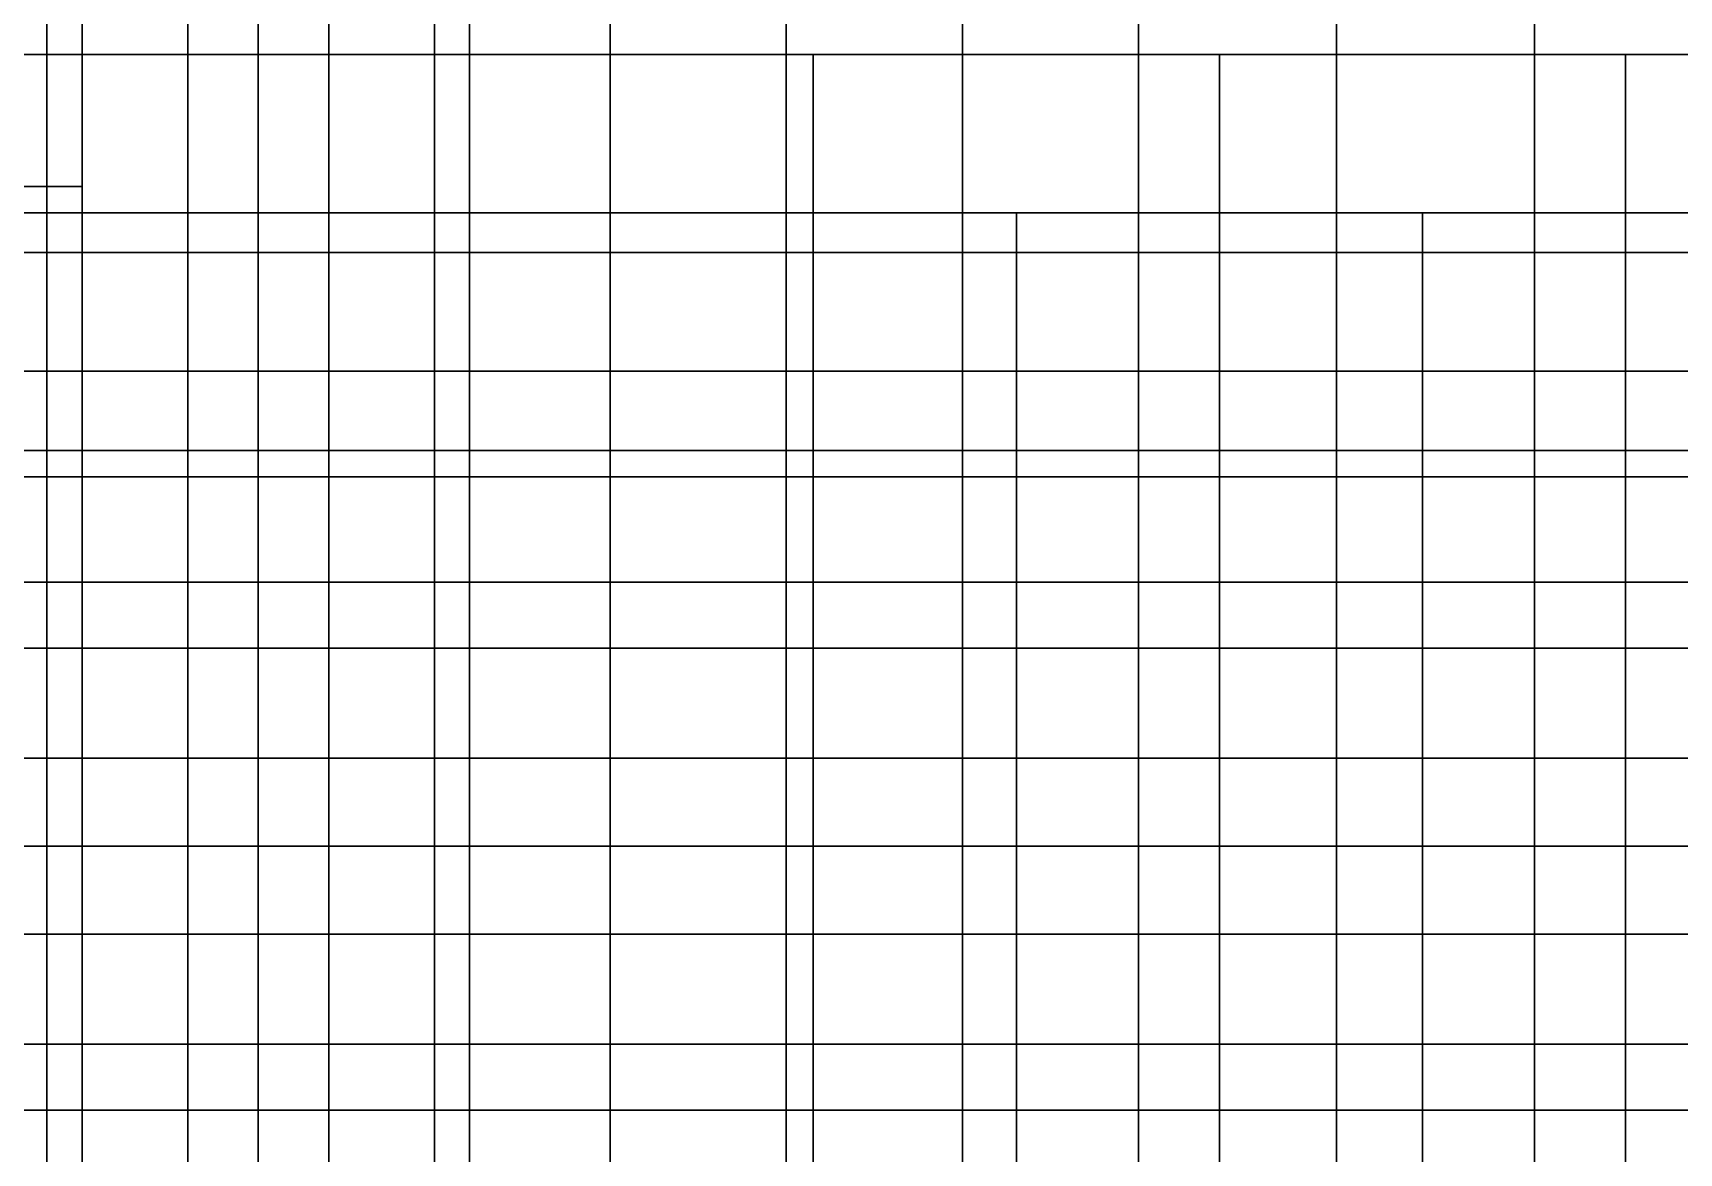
# Model space of a CAD drawing. Extents: x -2.5 to 67.5, y -27.5 to 12.5.
# Drawn here: x 37.27 to 45.06, y 2.3 to 7.6 of the extents above; entities that cross this region are included whole.
import ezdxf

# ---------------------------------------------------------------- set-up
doc = ezdxf.new("R2010")
doc.units = 0
for name, color, linetype in [('M0', 13, 'CONTINUOUS'), ('M1', 11, 'CONTINUOUS'), ('M2', 15, 'CONTINUOUS')]:
    doc.layers.add(name, color=color, linetype=linetype)

msp = doc.modelspace()

# ---------------------------------------------------------------- linework, layer by layer
at = {"layer": 'M0', "color": 135}
for points in [[(36.875, 7.5), (36.875, 8.75), (38.333, 8.75), (38.333, 7.5)], [(36.875, 8.75, 1), (36.875, 7.5, 1), (38.333, 7.5, 1), (38.333, 8.75, 1)], [(38.333, 7.5), (38.333, 8.75), (38.333, 8.75, 1), (38.333, 7.5, 1)], [(38.333, 8.75), (38.333, 7.5), (38.333, 7.5, 1), (38.333, 8.75, 1)], [(38.333, 7.5), (38.333, 8.75), (40, 8.75), (40, 7.5)], [(38.333, 8.75, 1), (38.333, 7.5, 1), (40, 7.5, 1), (40, 8.75, 1)], [(40, 7.5), (40, 8.75), (40, 8.75, 1), (40, 7.5, 1)], [(40, 8.75), (40, 7.5), (40, 7.5, 1), (40, 8.75, 1)], [(40, 7.5), (40, 8.75), (41.667, 8.75), (41.667, 7.5)], [(40, 8.75, 1), (40, 7.5, 1), (41.667, 7.5, 1), (41.667, 8.75, 1)], [(41.667, 7.5), (41.667, 8.75), (41.667, 8.75, 1), (41.667, 7.5, 1)], [(41.667, 8.75), (41.667, 7.5), (41.667, 7.5, 1), (41.667, 8.75, 1)], [(41.667, 7.5), (41.667, 8.75), (43.438, 8.75), (43.438, 7.5)], [(41.667, 8.75, 1), (41.667, 7.5, 1), (43.438, 7.5, 1), (43.438, 8.75, 1)], [(43.438, 7.5), (43.438, 8.75), (43.438, 8.75, 1), (43.438, 7.5, 1)], [(43.438, 8.75), (43.438, 7.5), (43.438, 7.5, 1), (43.438, 8.75, 1)], [(43.438, 7.5), (43.438, 8.75), (45.313, 8.75), (45.313, 7.5)], [(43.438, 8.75, 1), (43.438, 7.5, 1), (45.313, 7.5, 1), (45.313, 8.75, 1)], [(37.5, 6.5625), (36.25, 6.5625), (36.25, 8.125), (37.5, 8.125)], [(36.25, 6.5625, 1), (37.5, 6.5625, 1), (37.5, 8.125, 1), (36.25, 8.125, 1)], [(37.5, 6.5625, 1), (37.5, 6.5625), (37.5, 8.125), (37.5, 8.125, 1)], [(37.5, 6.5625), (37.5, 6.5625, 1), (37.5, 8.125, 1), (37.5, 8.125)], [(39.167, 6.5625), (37.5, 6.5625), (37.5, 8.125), (39.167, 8.125)], [(37.5, 6.5625, 1), (39.167, 6.5625, 1), (39.167, 8.125, 1), (37.5, 8.125, 1)], [(39.167, 6.5625, 1), (39.167, 6.5625), (39.167, 8.125), (39.167, 8.125, 1)], [(39.167, 6.5625), (39.167, 6.5625, 1), (39.167, 8.125, 1), (39.167, 8.125)], [(40.833, 6.5625), (39.167, 6.5625), (39.167, 8.125), (40.833, 8.125)], [(39.167, 6.5625, 1), (40.833, 6.5625, 1), (40.833, 8.125, 1), (39.167, 8.125, 1)], [(40.833, 6.5625, 1), (40.833, 6.5625), (40.833, 8.125), (40.833, 8.125, 1)], [(40.833, 6.5625), (40.833, 6.5625, 1), (40.833, 8.125, 1), (40.833, 8.125)], [(42.5, 6.5625), (40.833, 6.5625), (40.833, 8.125), (42.5, 8.125)], [(40.833, 6.5625, 1), (42.5, 6.5625, 1), (42.5, 8.125, 1), (40.833, 8.125, 1)], [(42.5, 6.5625, 1), (42.5, 6.5625), (42.5, 8.125), (42.5, 8.125, 1)], [(42.5, 6.5625), (42.5, 6.5625, 1), (42.5, 8.125, 1), (42.5, 8.125)], [(44.375, 6.5625), (42.5, 6.5625), (42.5, 8.125), (44.375, 8.125)], [(42.5, 6.5625, 1), (44.375, 6.5625, 1), (44.375, 8.125, 1), (42.5, 8.125, 1)], [(44.375, 6.5625, 1), (44.375, 6.5625), (44.375, 8.125), (44.375, 8.125, 1)], [(44.375, 6.5625), (44.375, 6.5625, 1), (44.375, 8.125, 1), (44.375, 8.125)], [(46.25, 6.5625), (44.375, 6.5625), (44.375, 8.125), (46.25, 8.125)], [(44.375, 6.5625, 1), (46.25, 6.5625, 1), (46.25, 8.125, 1), (44.375, 8.125, 1)], [(36.875, 7.5), (36.875, 7.5, 1), (38.333, 7.5, 1), (38.333, 7.5)], [(36.875, 5.625), (36.875, 7.5), (38.333, 7.5), (38.333, 5.625)], [(36.875, 7.5, 1), (36.875, 5.625, 1), (38.333, 5.625, 1), (38.333, 7.5, 1)], [(36.875, 7.5, 1), (36.875, 7.5), (38.333, 7.5), (38.333, 7.5, 1)], [(38.333, 5.625), (38.333, 7.5), (38.333, 7.5, 1), (38.333, 5.625, 1)], [(38.333, 7.5), (38.333, 5.625), (38.333, 5.625, 1), (38.333, 7.5, 1)], [(38.333, 7.5), (38.333, 7.5, 1), (40, 7.5, 1), (40, 7.5)], [(38.333, 5.625), (38.333, 7.5), (40, 7.5), (40, 5.625)], [(38.333, 7.5, 1), (38.333, 5.625, 1), (40, 5.625, 1), (40, 7.5, 1)], [(38.333, 7.5, 1), (38.333, 7.5), (40, 7.5), (40, 7.5, 1)], [(40, 5.625), (40, 7.5), (40, 7.5, 1), (40, 5.625, 1)], [(40, 7.5), (40, 5.625), (40, 5.625, 1), (40, 7.5, 1)], [(40, 7.5), (40, 7.5, 1), (41.667, 7.5, 1), (41.667, 7.5)], [(40, 5.625), (40, 7.5), (41.667, 7.5), (41.667, 5.625)], [(40, 7.5, 1), (40, 5.625, 1), (41.667, 5.625, 1), (41.667, 7.5, 1)], [(40, 7.5, 1), (40, 7.5), (41.667, 7.5), (41.667, 7.5, 1)], [(41.667, 5.625), (41.667, 7.5), (41.667, 7.5, 1), (41.667, 5.625, 1)], [(41.667, 7.5), (41.667, 5.625), (41.667, 5.625, 1), (41.667, 7.5, 1)], [(41.667, 7.5), (41.667, 7.5, 1), (43.438, 7.5, 1), (43.438, 7.5)], [(41.667, 5.625), (41.667, 7.5), (43.438, 7.5), (43.438, 5.625)], [(41.667, 7.5, 1), (41.667, 5.625, 1), (43.438, 5.625, 1), (43.438, 7.5, 1)], [(41.667, 7.5, 1), (41.667, 7.5), (43.438, 7.5), (43.438, 7.5, 1)], [(43.438, 5.625), (43.438, 7.5), (43.438, 7.5, 1), (43.438, 5.625, 1)], [(43.438, 7.5), (43.438, 5.625), (43.438, 5.625, 1), (43.438, 7.5, 1)], [(43.438, 7.5), (43.438, 7.5, 1), (45.313, 7.5, 1), (45.313, 7.5)], [(43.438, 5.625), (43.438, 7.5), (45.313, 7.5), (45.313, 5.625)], [(43.438, 7.5, 1), (43.438, 5.625, 1), (45.313, 5.625, 1), (45.313, 7.5, 1)], [(43.438, 7.5, 1), (43.438, 7.5), (45.313, 7.5), (45.313, 7.5, 1)], [(37.5, 6.5625), (36.25, 6.5625), (36.25, 6.5625, 1), (37.5, 6.5625, 1)], [(37.5, 4.6875), (36.25, 4.6875), (36.25, 6.5625), (37.5, 6.5625)], [(36.25, 4.6875, 1), (37.5, 4.6875, 1), (37.5, 6.5625, 1), (36.25, 6.5625, 1)], [(36.25, 6.5625), (37.5, 6.5625), (37.5, 6.5625, 1), (36.25, 6.5625, 1)], [(37.5, 4.6875, 1), (37.5, 4.6875), (37.5, 6.5625), (37.5, 6.5625, 1)], [(39.167, 6.5625), (37.5, 6.5625), (37.5, 6.5625, 1), (39.167, 6.5625, 1)], [(37.5, 4.6875), (37.5, 4.6875, 1), (37.5, 6.5625, 1), (37.5, 6.5625)], [(39.167, 4.6875), (37.5, 4.6875), (37.5, 6.5625), (39.167, 6.5625)], [(37.5, 4.6875, 1), (39.167, 4.6875, 1), (39.167, 6.5625, 1), (37.5, 6.5625, 1)], [(37.5, 6.5625), (39.167, 6.5625), (39.167, 6.5625, 1), (37.5, 6.5625, 1)], [(39.167, 4.6875, 1), (39.167, 4.6875), (39.167, 6.5625), (39.167, 6.5625, 1)], [(40.833, 6.5625), (39.167, 6.5625), (39.167, 6.5625, 1), (40.833, 6.5625, 1)], [(39.167, 4.6875), (39.167, 4.6875, 1), (39.167, 6.5625, 1), (39.167, 6.5625)], [(40.833, 4.6875), (39.167, 4.6875), (39.167, 6.5625), (40.833, 6.5625)], [(39.167, 4.6875, 1), (40.833, 4.6875, 1), (40.833, 6.5625, 1), (39.167, 6.5625, 1)], [(39.167, 6.5625), (40.833, 6.5625), (40.833, 6.5625, 1), (39.167, 6.5625, 1)], [(40.833, 4.6875, 1), (40.833, 4.6875), (40.833, 6.5625), (40.833, 6.5625, 1)], [(42.5, 6.5625), (40.833, 6.5625), (40.833, 6.5625, 1), (42.5, 6.5625, 1)], [(40.833, 4.6875), (40.833, 4.6875, 1), (40.833, 6.5625, 1), (40.833, 6.5625)], [(42.5, 4.6875), (40.833, 4.6875), (40.833, 6.5625), (42.5, 6.5625)], [(40.833, 4.6875, 1), (42.5, 4.6875, 1), (42.5, 6.5625, 1), (40.833, 6.5625, 1)], [(40.833, 6.5625), (42.5, 6.5625), (42.5, 6.5625, 1), (40.833, 6.5625, 1)], [(42.5, 4.6875, 1), (42.5, 4.6875), (42.5, 6.5625), (42.5, 6.5625, 1)], [(44.375, 6.5625), (42.5, 6.5625), (42.5, 6.5625, 1), (44.375, 6.5625, 1)], [(42.5, 4.6875), (42.5, 4.6875, 1), (42.5, 6.5625, 1), (42.5, 6.5625)], [(44.375, 4.6875), (42.5, 4.6875), (42.5, 6.5625), (44.375, 6.5625)], [(42.5, 4.6875, 1), (44.375, 4.6875, 1), (44.375, 6.5625, 1), (42.5, 6.5625, 1)], [(42.5, 6.5625), (44.375, 6.5625), (44.375, 6.5625, 1), (42.5, 6.5625, 1)], [(44.375, 4.6875, 1), (44.375, 4.6875), (44.375, 6.5625), (44.375, 6.5625, 1)], [(46.25, 6.5625), (44.375, 6.5625), (44.375, 6.5625, 1), (46.25, 6.5625, 1)], [(44.375, 4.6875), (44.375, 4.6875, 1), (44.375, 6.5625, 1), (44.375, 6.5625)], [(46.25, 4.6875), (44.375, 4.6875), (44.375, 6.5625), (46.25, 6.5625)], [(44.375, 4.6875, 1), (46.25, 4.6875, 1), (46.25, 6.5625, 1), (44.375, 6.5625, 1)], [(44.375, 6.5625), (46.25, 6.5625), (46.25, 6.5625, 1), (44.375, 6.5625, 1)], [(36.875, 5.625), (36.875, 5.625, 1), (38.333, 5.625, 1), (38.333, 5.625)], [(36.875, 3.75), (36.875, 5.625), (38.333, 5.625), (38.333, 3.75)], [(36.875, 5.625, 1), (36.875, 3.75, 1), (38.333, 3.75, 1), (38.333, 5.625, 1)], [(36.875, 5.625, 1), (36.875, 5.625), (38.333, 5.625), (38.333, 5.625, 1)], [(38.333, 3.75), (38.333, 5.625), (38.333, 5.625, 1), (38.333, 3.75, 1)], [(38.333, 5.625), (38.333, 3.75), (38.333, 3.75, 1), (38.333, 5.625, 1)], [(38.333, 5.625), (38.333, 5.625, 1), (40, 5.625, 1), (40, 5.625)], [(38.333, 3.75), (38.333, 5.625), (40, 5.625), (40, 3.75)], [(38.333, 5.625, 1), (38.333, 3.75, 1), (40, 3.75, 1), (40, 5.625, 1)], [(38.333, 5.625, 1), (38.333, 5.625), (40, 5.625), (40, 5.625, 1)], [(40, 3.75), (40, 5.625), (40, 5.625, 1), (40, 3.75, 1)], [(40, 5.625), (40, 3.75), (40, 3.75, 1), (40, 5.625, 1)], [(40, 5.625), (40, 5.625, 1), (41.667, 5.625, 1), (41.667, 5.625)], [(40, 3.75), (40, 5.625), (41.667, 5.625), (41.667, 3.75)], [(40, 5.625, 1), (40, 3.75, 1), (41.667, 3.75, 1), (41.667, 5.625, 1)], [(40, 5.625, 1), (40, 5.625), (41.667, 5.625), (41.667, 5.625, 1)], [(41.667, 3.75), (41.667, 5.625), (41.667, 5.625, 1), (41.667, 3.75, 1)], [(41.667, 5.625), (41.667, 3.75), (41.667, 3.75, 1), (41.667, 5.625, 1)], [(41.667, 5.625), (41.667, 5.625, 1), (43.438, 5.625, 1), (43.438, 5.625)], [(41.667, 3.75), (41.667, 5.625), (43.438, 5.625), (43.438, 3.75)], [(41.667, 5.625, 1), (41.667, 3.75, 1), (43.438, 3.75, 1), (43.438, 5.625, 1)], [(41.667, 5.625, 1), (41.667, 5.625), (43.438, 5.625), (43.438, 5.625, 1)], [(43.438, 3.75), (43.438, 5.625), (43.438, 5.625, 1), (43.438, 3.75, 1)], [(43.438, 5.625), (43.438, 3.75), (43.438, 3.75, 1), (43.438, 5.625, 1)], [(43.438, 5.625), (43.438, 5.625, 1), (45.313, 5.625, 1), (45.313, 5.625)], [(43.438, 3.75), (43.438, 5.625), (45.313, 5.625), (45.313, 3.75)], [(43.438, 5.625, 1), (43.438, 3.75, 1), (45.313, 3.75, 1), (45.313, 5.625, 1)], [(43.438, 5.625, 1), (43.438, 5.625), (45.313, 5.625), (45.313, 5.625, 1)], [(37.5, 4.6875), (36.25, 4.6875), (36.25, 4.6875, 1), (37.5, 4.6875, 1)], [(37.5, 2.8125), (36.25, 2.8125), (36.25, 4.6875), (37.5, 4.6875)], [(36.25, 2.8125, 1), (37.5, 2.8125, 1), (37.5, 4.6875, 1), (36.25, 4.6875, 1)], [(36.25, 4.6875), (37.5, 4.6875), (37.5, 4.6875, 1), (36.25, 4.6875, 1)], [(37.5, 2.8125, 1), (37.5, 2.8125), (37.5, 4.6875), (37.5, 4.6875, 1)], [(39.167, 4.6875), (37.5, 4.6875), (37.5, 4.6875, 1), (39.167, 4.6875, 1)], [(37.5, 2.8125), (37.5, 2.8125, 1), (37.5, 4.6875, 1), (37.5, 4.6875)], [(39.167, 2.8125), (37.5, 2.8125), (37.5, 4.6875), (39.167, 4.6875)], [(37.5, 2.8125, 1), (39.167, 2.8125, 1), (39.167, 4.6875, 1), (37.5, 4.6875, 1)], [(37.5, 4.6875), (39.167, 4.6875), (39.167, 4.6875, 1), (37.5, 4.6875, 1)], [(39.167, 2.8125, 1), (39.167, 2.8125), (39.167, 4.6875), (39.167, 4.6875, 1)], [(40.833, 4.6875), (39.167, 4.6875), (39.167, 4.6875, 1), (40.833, 4.6875, 1)], [(39.167, 2.8125), (39.167, 2.8125, 1), (39.167, 4.6875, 1), (39.167, 4.6875)], [(40.833, 2.8125), (39.167, 2.8125), (39.167, 4.6875), (40.833, 4.6875)], [(39.167, 2.8125, 1), (40.833, 2.8125, 1), (40.833, 4.6875, 1), (39.167, 4.6875, 1)], [(39.167, 4.6875), (40.833, 4.6875), (40.833, 4.6875, 1), (39.167, 4.6875, 1)], [(40.833, 2.8125, 1), (40.833, 2.8125), (40.833, 4.6875), (40.833, 4.6875, 1)], [(42.5, 4.6875), (40.833, 4.6875), (40.833, 4.6875, 1), (42.5, 4.6875, 1)], [(40.833, 2.8125), (40.833, 2.8125, 1), (40.833, 4.6875, 1), (40.833, 4.6875)], [(42.5, 2.8125), (40.833, 2.8125), (40.833, 4.6875), (42.5, 4.6875)], [(40.833, 2.8125, 1), (42.5, 2.8125, 1), (42.5, 4.6875, 1), (40.833, 4.6875, 1)], [(40.833, 4.6875), (42.5, 4.6875), (42.5, 4.6875, 1), (40.833, 4.6875, 1)], [(42.5, 2.8125, 1), (42.5, 2.8125), (42.5, 4.6875), (42.5, 4.6875, 1)], [(44.375, 4.6875), (42.5, 4.6875), (42.5, 4.6875, 1), (44.375, 4.6875, 1)], [(42.5, 2.8125), (42.5, 2.8125, 1), (42.5, 4.6875, 1), (42.5, 4.6875)], [(44.375, 2.8125), (42.5, 2.8125), (42.5, 4.6875), (44.375, 4.6875)], [(42.5, 2.8125, 1), (44.375, 2.8125, 1), (44.375, 4.6875, 1), (42.5, 4.6875, 1)], [(42.5, 4.6875), (44.375, 4.6875), (44.375, 4.6875, 1), (42.5, 4.6875, 1)], [(44.375, 2.8125, 1), (44.375, 2.8125), (44.375, 4.6875), (44.375, 4.6875, 1)], [(46.25, 4.6875), (44.375, 4.6875), (44.375, 4.6875, 1), (46.25, 4.6875, 1)], [(44.375, 2.8125), (44.375, 2.8125, 1), (44.375, 4.6875, 1), (44.375, 4.6875)], [(46.25, 2.8125), (44.375, 2.8125), (44.375, 4.6875), (46.25, 4.6875)], [(44.375, 2.8125, 1), (46.25, 2.8125, 1), (46.25, 4.6875, 1), (44.375, 4.6875, 1)], [(44.375, 4.6875), (46.25, 4.6875), (46.25, 4.6875, 1), (44.375, 4.6875, 1)], [(36.875, 3.75), (36.875, 3.75, 1), (38.333, 3.75, 1), (38.333, 3.75)], [(36.875, 1.875), (36.875, 3.75), (38.333, 3.75), (38.333, 1.875)], [(36.875, 3.75, 1), (36.875, 1.875, 1), (38.333, 1.875, 1), (38.333, 3.75, 1)], [(36.875, 3.75, 1), (36.875, 3.75), (38.333, 3.75), (38.333, 3.75, 1)], [(38.333, 1.875), (38.333, 3.75), (38.333, 3.75, 1), (38.333, 1.875, 1)], [(38.333, 3.75), (38.333, 1.875), (38.333, 1.875, 1), (38.333, 3.75, 1)], [(38.333, 3.75), (38.333, 3.75, 1), (40, 3.75, 1), (40, 3.75)], [(38.333, 1.875), (38.333, 3.75), (40, 3.75), (40, 1.875)], [(38.333, 3.75, 1), (38.333, 1.875, 1), (40, 1.875, 1), (40, 3.75, 1)], [(38.333, 3.75, 1), (38.333, 3.75), (40, 3.75), (40, 3.75, 1)], [(40, 1.875), (40, 3.75), (40, 3.75, 1), (40, 1.875, 1)], [(40, 3.75), (40, 1.875), (40, 1.875, 1), (40, 3.75, 1)], [(40, 3.75), (40, 3.75, 1), (41.667, 3.75, 1), (41.667, 3.75)], [(40, 1.875), (40, 3.75), (41.667, 3.75), (41.667, 1.875)], [(40, 3.75, 1), (40, 1.875, 1), (41.667, 1.875, 1), (41.667, 3.75, 1)], [(40, 3.75, 1), (40, 3.75), (41.667, 3.75), (41.667, 3.75, 1)], [(41.667, 1.875), (41.667, 3.75), (41.667, 3.75, 1), (41.667, 1.875, 1)], [(41.667, 3.75), (41.667, 1.875), (41.667, 1.875, 1), (41.667, 3.75, 1)], [(41.667, 3.75), (41.667, 3.75, 1), (43.438, 3.75, 1), (43.438, 3.75)], [(41.667, 1.875), (41.667, 3.75), (43.438, 3.75), (43.438, 1.875)], [(41.667, 3.75, 1), (41.667, 1.875, 1), (43.438, 1.875, 1), (43.438, 3.75, 1)], [(41.667, 3.75, 1), (41.667, 3.75), (43.438, 3.75), (43.438, 3.75, 1)], [(43.438, 1.875), (43.438, 3.75), (43.438, 3.75, 1), (43.438, 1.875, 1)], [(43.438, 3.75), (43.438, 1.875), (43.438, 1.875, 1), (43.438, 3.75, 1)], [(43.438, 3.75), (43.438, 3.75, 1), (45.313, 3.75, 1), (45.313, 3.75)], [(43.438, 1.875), (43.438, 3.75), (45.313, 3.75), (45.313, 1.875)], [(43.438, 3.75, 1), (43.438, 1.875, 1), (45.313, 1.875, 1), (45.313, 3.75, 1)], [(43.438, 3.75, 1), (43.438, 3.75), (45.313, 3.75), (45.313, 3.75, 1)], [(37.5, 2.8125), (36.25, 2.8125), (36.25, 2.8125, 1), (37.5, 2.8125, 1)], [(37.5, 0.9375), (36.25, 0.9375), (36.25, 2.8125), (37.5, 2.8125)], [(36.25, 0.9375, 1), (37.5, 0.9375, 1), (37.5, 2.8125, 1), (36.25, 2.8125, 1)], [(36.25, 2.8125), (37.5, 2.8125), (37.5, 2.8125, 1), (36.25, 2.8125, 1)], [(37.5, 0.9375, 1), (37.5, 0.9375), (37.5, 2.8125), (37.5, 2.8125, 1)], [(39.167, 2.8125), (37.5, 2.8125), (37.5, 2.8125, 1), (39.167, 2.8125, 1)], [(37.5, 0.9375), (37.5, 0.9375, 1), (37.5, 2.8125, 1), (37.5, 2.8125)], [(39.167, 0.9375), (37.5, 0.9375), (37.5, 2.8125), (39.167, 2.8125)], [(37.5, 0.9375, 1), (39.167, 0.9375, 1), (39.167, 2.8125, 1), (37.5, 2.8125, 1)], [(37.5, 2.8125), (39.167, 2.8125), (39.167, 2.8125, 1), (37.5, 2.8125, 1)], [(39.167, 0.9375, 1), (39.167, 0.9375), (39.167, 2.8125), (39.167, 2.8125, 1)], [(40.833, 2.8125), (39.167, 2.8125), (39.167, 2.8125, 1), (40.833, 2.8125, 1)], [(39.167, 0.9375), (39.167, 0.9375, 1), (39.167, 2.8125, 1), (39.167, 2.8125)], [(40.833, 0.9375), (39.167, 0.9375), (39.167, 2.8125), (40.833, 2.8125)], [(39.167, 0.9375, 1), (40.833, 0.9375, 1), (40.833, 2.8125, 1), (39.167, 2.8125, 1)], [(39.167, 2.8125), (40.833, 2.8125), (40.833, 2.8125, 1), (39.167, 2.8125, 1)], [(40.833, 0.9375, 1), (40.833, 0.9375), (40.833, 2.8125), (40.833, 2.8125, 1)], [(42.5, 2.8125), (40.833, 2.8125), (40.833, 2.8125, 1), (42.5, 2.8125, 1)], [(40.833, 0.9375), (40.833, 0.9375, 1), (40.833, 2.8125, 1), (40.833, 2.8125)], [(42.5, 0.9375), (40.833, 0.9375), (40.833, 2.8125), (42.5, 2.8125)], [(40.833, 0.9375, 1), (42.5, 0.9375, 1), (42.5, 2.8125, 1), (40.833, 2.8125, 1)], [(40.833, 2.8125), (42.5, 2.8125), (42.5, 2.8125, 1), (40.833, 2.8125, 1)], [(42.5, 0.9375, 1), (42.5, 0.9375), (42.5, 2.8125), (42.5, 2.8125, 1)], [(44.375, 2.8125), (42.5, 2.8125), (42.5, 2.8125, 1), (44.375, 2.8125, 1)], [(42.5, 0.9375), (42.5, 0.9375, 1), (42.5, 2.8125, 1), (42.5, 2.8125)], [(44.375, 0.9375), (42.5, 0.9375), (42.5, 2.8125), (44.375, 2.8125)], [(42.5, 0.9375, 1), (44.375, 0.9375, 1), (44.375, 2.8125, 1), (42.5, 2.8125, 1)], [(42.5, 2.8125), (44.375, 2.8125), (44.375, 2.8125, 1), (42.5, 2.8125, 1)], [(44.375, 0.9375, 1), (44.375, 0.9375), (44.375, 2.8125), (44.375, 2.8125, 1)], [(46.25, 2.8125), (44.375, 2.8125), (44.375, 2.8125, 1), (46.25, 2.8125, 1)], [(44.375, 0.9375), (44.375, 0.9375, 1), (44.375, 2.8125, 1), (44.375, 2.8125)], [(46.25, 0.9375), (44.375, 0.9375), (44.375, 2.8125), (46.25, 2.8125)], [(44.375, 0.9375, 1), (46.25, 0.9375, 1), (46.25, 2.8125, 1), (44.375, 2.8125, 1)], [(44.375, 2.8125), (46.25, 2.8125), (46.25, 2.8125, 1), (44.375, 2.8125, 1)]]:
    msp.add_3dface(points, dxfattribs=at)
at = {"layer": 'M1', "color": 10}
for points in [[(36.667, 7.5, 1.75), (36.667, 8.75, 1.75), (38, 8.75, 1.75), (38, 7.5, 1.75)], [(36.667, 8.75, 3), (36.667, 7.5, 3), (38, 7.5, 3), (38, 8.75, 3)], [(38, 7.5, 1.75), (38, 8.75, 1.75), (38, 8.75, 3), (38, 7.5, 3)], [(38, 8.75, 1.75), (38, 7.5, 1.75), (38, 7.5, 3), (38, 8.75, 3)], [(38, 7.5, 1.75), (38, 8.75, 1.75), (39.333, 8.75, 1.75), (39.333, 7.5, 1.75)], [(38, 8.75, 3), (38, 7.5, 3), (39.333, 7.5, 3), (39.333, 8.75, 3)], [(39.333, 7.5, 1.75), (39.333, 8.75, 1.75), (39.333, 8.75, 3), (39.333, 7.5, 3)], [(37.333, 6.75, 1.75), (36, 6.75, 1.75), (36, 8.125, 1.75), (37.333, 8.125, 1.75)], [(36, 6.75, 3), (37.333, 6.75, 3), (37.333, 8.125, 3), (36, 8.125, 3)], [(37.333, 6.75, 3), (37.333, 6.75, 1.75), (37.333, 8.125, 1.75), (37.333, 8.125, 3)], [(37.333, 6.75, 1.75), (37.333, 6.75, 3), (37.333, 8.125, 3), (37.333, 8.125, 1.75)], [(38.667, 6.75, 1.75), (37.333, 6.75, 1.75), (37.333, 8.125, 1.75), (38.667, 8.125, 1.75)], [(37.333, 6.75, 3), (38.667, 6.75, 3), (38.667, 8.125, 3), (37.333, 8.125, 3)], [(38.667, 6.75, 3), (38.667, 6.75, 1.75), (38.667, 8.125, 1.75), (38.667, 8.125, 3)], [(38.667, 6.75, 1.75), (38.667, 6.75, 3), (38.667, 8.125, 3), (38.667, 8.125, 1.75)], [(40, 6.75, 1.75), (38.667, 6.75, 1.75), (38.667, 8.125, 1.75), (40, 8.125, 1.75)], [(38.667, 6.75, 3), (40, 6.75, 3), (40, 8.125, 3), (38.667, 8.125, 3)], [(40, 6.75, 3), (40, 6.75, 1.75), (40, 8.125, 1.75), (40, 8.125, 3)], [(36.667, 7.5, 1.75), (36.667, 7.5, 3), (38, 7.5, 3), (38, 7.5, 1.75)], [(36.667, 6, 1.75), (36.667, 7.5, 1.75), (38, 7.5, 1.75), (38, 6, 1.75)], [(36.667, 7.5, 3), (36.667, 6, 3), (38, 6, 3), (38, 7.5, 3)], [(36.667, 7.5, 3), (36.667, 7.5, 1.75), (38, 7.5, 1.75), (38, 7.5, 3)], [(38, 6, 1.75), (38, 7.5, 1.75), (38, 7.5, 3), (38, 6, 3)], [(38, 7.5, 1.75), (38, 6, 1.75), (38, 6, 3), (38, 7.5, 3)], [(38, 7.5, 1.75), (38, 7.5, 3), (39.333, 7.5, 3), (39.333, 7.5, 1.75)], [(38, 6, 1.75), (38, 7.5, 1.75), (39.333, 7.5, 1.75), (39.333, 6, 1.75)], [(38, 7.5, 3), (38, 6, 3), (39.333, 6, 3), (39.333, 7.5, 3)], [(38, 7.5, 3), (38, 7.5, 1.75), (39.333, 7.5, 1.75), (39.333, 7.5, 3)], [(39.333, 6, 1.75), (39.333, 7.5, 1.75), (39.333, 7.5, 3), (39.333, 6, 3)], [(39.333, 7.5, 1.75), (39.333, 6, 1.75), (39.333, 6, 3), (39.333, 7.5, 3)], [(39.333, 7.5, 1.75), (39.333, 7.5, 3), (40.961, 7.5, 3), (40.961, 7.5, 1.75)], [(39.333, 6, 1.75), (39.333, 7.5, 1.75), (40.961, 7.5, 1.75), (40.961, 6, 1.75)], [(39.333, 7.5, 3), (39.333, 6, 3), (40.961, 6, 3), (40.961, 7.5, 3)], [(40.961, 6, 1.75), (40.961, 7.5, 1.75), (40.961, 7.5, 3), (40.961, 6, 3)], [(40.961, 7.5, 1.75), (40.961, 6, 1.75), (40.961, 6, 3), (40.961, 7.5, 3)], [(40.961, 7.5, 1.75), (40.961, 7.5, 3), (42.884, 7.5, 3), (42.884, 7.5, 1.75)], [(40.961, 6, 1.75), (40.961, 7.5, 1.75), (42.884, 7.5, 1.75), (42.884, 6, 1.75)], [(40.961, 7.5, 3), (40.961, 6, 3), (42.884, 6, 3), (42.884, 7.5, 3)], [(42.884, 6, 1.75), (42.884, 7.5, 1.75), (42.884, 7.5, 3), (42.884, 6, 3)], [(42.884, 7.5, 1.75), (42.884, 6, 1.75), (42.884, 6, 3), (42.884, 7.5, 3)], [(42.884, 7.5, 1.75), (42.884, 7.5, 3), (44.807, 7.5, 3), (44.807, 7.5, 1.75)], [(42.884, 6, 1.75), (42.884, 7.5, 1.75), (44.807, 7.5, 1.75), (44.807, 6, 1.75)], [(42.884, 7.5, 3), (42.884, 6, 3), (44.807, 6, 3), (44.807, 7.5, 3)], [(44.807, 6, 1.75), (44.807, 7.5, 1.75), (44.807, 7.5, 3), (44.807, 6, 3)], [(44.807, 7.5, 1.75), (44.807, 6, 1.75), (44.807, 6, 3), (44.807, 7.5, 3)], [(44.807, 7.5, 1.75), (44.807, 7.5, 3), (46.73, 7.5, 3), (46.73, 7.5, 1.75)], [(44.807, 6, 1.75), (44.807, 7.5, 1.75), (46.73, 7.5, 1.75), (46.73, 6, 1.75)], [(44.807, 7.5, 3), (44.807, 6, 3), (46.73, 6, 3), (46.73, 7.5, 3)], [(37.333, 6.75, 1.75), (36, 6.75, 1.75), (36, 6.75, 3), (37.333, 6.75, 3)], [(37.333, 5.5, 1.75), (36, 5.5, 1.75), (36, 6.75, 1.75), (37.333, 6.75, 1.75)], [(36, 5.5, 3), (37.333, 5.5, 3), (37.333, 6.75, 3), (36, 6.75, 3)], [(36, 6.75, 1.75), (37.333, 6.75, 1.75), (37.333, 6.75, 3), (36, 6.75, 3)], [(37.333, 5.5, 3), (37.333, 5.5, 1.75), (37.333, 6.75, 1.75), (37.333, 6.75, 3)], [(38.667, 6.75, 1.75), (37.333, 6.75, 1.75), (37.333, 6.75, 3), (38.667, 6.75, 3)], [(37.333, 5.5, 1.75), (37.333, 5.5, 3), (37.333, 6.75, 3), (37.333, 6.75, 1.75)], [(38.667, 5.5, 1.75), (37.333, 5.5, 1.75), (37.333, 6.75, 1.75), (38.667, 6.75, 1.75)], [(37.333, 5.5, 3), (38.667, 5.5, 3), (38.667, 6.75, 3), (37.333, 6.75, 3)], [(37.333, 6.75, 1.75), (38.667, 6.75, 1.75), (38.667, 6.75, 3), (37.333, 6.75, 3)], [(38.667, 5.5, 3), (38.667, 5.5, 1.75), (38.667, 6.75, 1.75), (38.667, 6.75, 3)], [(40, 6.75, 1.75), (38.667, 6.75, 1.75), (38.667, 6.75, 3), (40, 6.75, 3)], [(38.667, 5.5, 1.75), (38.667, 5.5, 3), (38.667, 6.75, 3), (38.667, 6.75, 1.75)], [(40, 5.5, 1.75), (38.667, 5.5, 1.75), (38.667, 6.75, 1.75), (40, 6.75, 1.75)], [(38.667, 5.5, 3), (40, 5.5, 3), (40, 6.75, 3), (38.667, 6.75, 3)], [(38.667, 6.75, 1.75), (40, 6.75, 1.75), (40, 6.75, 3), (38.667, 6.75, 3)], [(40, 5.5, 3), (40, 5.5, 1.75), (40, 6.75, 1.75), (40, 6.75, 3)], [(41.923, 6.75, 1.75), (40, 6.75, 1.75), (40, 6.75, 3), (41.923, 6.75, 3)], [(40, 5.5, 1.75), (40, 5.5, 3), (40, 6.75, 3), (40, 6.75, 1.75)], [(41.923, 5.5, 1.75), (40, 5.5, 1.75), (40, 6.75, 1.75), (41.923, 6.75, 1.75)], [(40, 5.5, 3), (41.923, 5.5, 3), (41.923, 6.75, 3), (40, 6.75, 3)], [(41.923, 5.5, 3), (41.923, 5.5, 1.75), (41.923, 6.75, 1.75), (41.923, 6.75, 3)], [(43.846, 6.75, 1.75), (41.923, 6.75, 1.75), (41.923, 6.75, 3), (43.846, 6.75, 3)], [(41.923, 5.5, 1.75), (41.923, 5.5, 3), (41.923, 6.75, 3), (41.923, 6.75, 1.75)], [(43.846, 5.5, 1.75), (41.923, 5.5, 1.75), (41.923, 6.75, 1.75), (43.846, 6.75, 1.75)], [(41.923, 5.5, 3), (43.846, 5.5, 3), (43.846, 6.75, 3), (41.923, 6.75, 3)], [(43.846, 5.5, 3), (43.846, 5.5, 1.75), (43.846, 6.75, 1.75), (43.846, 6.75, 3)], [(45.769, 6.75, 1.75), (43.846, 6.75, 1.75), (43.846, 6.75, 3), (45.769, 6.75, 3)], [(43.846, 5.5, 1.75), (43.846, 5.5, 3), (43.846, 6.75, 3), (43.846, 6.75, 1.75)], [(45.769, 5.5, 1.75), (43.846, 5.5, 1.75), (43.846, 6.75, 1.75), (45.769, 6.75, 1.75)], [(43.846, 5.5, 3), (45.769, 5.5, 3), (45.769, 6.75, 3), (43.846, 6.75, 3)], [(36.667, 6, 1.75), (36.667, 6, 3), (38, 6, 3), (38, 6, 1.75)], [(36.667, 5, 1.75), (36.667, 6, 1.75), (38, 6, 1.75), (38, 5, 1.75)], [(36.667, 6, 3), (36.667, 5, 3), (38, 5, 3), (38, 6, 3)], [(36.667, 6, 3), (36.667, 6, 1.75), (38, 6, 1.75), (38, 6, 3)], [(38, 5, 1.75), (38, 6, 1.75), (38, 6, 3), (38, 5, 3)], [(38, 6, 1.75), (38, 5, 1.75), (38, 5, 3), (38, 6, 3)], [(38, 6, 1.75), (38, 6, 3), (39.333, 6, 3), (39.333, 6, 1.75)], [(38, 5, 1.75), (38, 6, 1.75), (39.333, 6, 1.75), (39.333, 5, 1.75)], [(38, 6, 3), (38, 5, 3), (39.333, 5, 3), (39.333, 6, 3)], [(38, 6, 3), (38, 6, 1.75), (39.333, 6, 1.75), (39.333, 6, 3)], [(39.333, 5, 1.75), (39.333, 6, 1.75), (39.333, 6, 3), (39.333, 5, 3)], [(39.333, 6, 1.75), (39.333, 5, 1.75), (39.333, 5, 3), (39.333, 6, 3)], [(39.333, 6, 1.75), (39.333, 6, 3), (40.961, 6, 3), (40.961, 6, 1.75)], [(39.333, 5, 1.75), (39.333, 6, 1.75), (40.961, 6, 1.75), (40.961, 5, 1.75)], [(39.333, 6, 3), (39.333, 5, 3), (40.961, 5, 3), (40.961, 6, 3)], [(39.333, 6, 3), (39.333, 6, 1.75), (40.961, 6, 1.75), (40.961, 6, 3)], [(40.961, 5, 1.75), (40.961, 6, 1.75), (40.961, 6, 3), (40.961, 5, 3)], [(40.961, 6, 1.75), (40.961, 5, 1.75), (40.961, 5, 3), (40.961, 6, 3)], [(40.961, 6, 1.75), (40.961, 6, 3), (42.884, 6, 3), (42.884, 6, 1.75)], [(40.961, 5, 1.75), (40.961, 6, 1.75), (42.884, 6, 1.75), (42.884, 5, 1.75)], [(40.961, 6, 3), (40.961, 5, 3), (42.884, 5, 3), (42.884, 6, 3)], [(40.961, 6, 3), (40.961, 6, 1.75), (42.884, 6, 1.75), (42.884, 6, 3)], [(42.884, 5, 1.75), (42.884, 6, 1.75), (42.884, 6, 3), (42.884, 5, 3)], [(42.884, 6, 1.75), (42.884, 5, 1.75), (42.884, 5, 3), (42.884, 6, 3)], [(42.884, 6, 1.75), (42.884, 6, 3), (44.807, 6, 3), (44.807, 6, 1.75)], [(42.884, 5, 1.75), (42.884, 6, 1.75), (44.807, 6, 1.75), (44.807, 5, 1.75)], [(42.884, 6, 3), (42.884, 5, 3), (44.807, 5, 3), (44.807, 6, 3)], [(42.884, 6, 3), (42.884, 6, 1.75), (44.807, 6, 1.75), (44.807, 6, 3)], [(44.807, 5, 1.75), (44.807, 6, 1.75), (44.807, 6, 3), (44.807, 5, 3)], [(44.807, 6, 1.75), (44.807, 5, 1.75), (44.807, 5, 3), (44.807, 6, 3)], [(44.807, 6, 1.75), (44.807, 6, 3), (46.73, 6, 3), (46.73, 6, 1.75)], [(44.807, 5, 1.75), (44.807, 6, 1.75), (46.73, 6, 1.75), (46.73, 5, 1.75)], [(44.807, 6, 3), (44.807, 5, 3), (46.73, 5, 3), (46.73, 6, 3)], [(44.807, 6, 3), (44.807, 6, 1.75), (46.73, 6, 1.75), (46.73, 6, 3)], [(37.333, 5.5, 1.75), (36, 5.5, 1.75), (36, 5.5, 3), (37.333, 5.5, 3)], [(37.333, 4.1665, 1.75), (36, 4.1665, 1.75), (36, 5.5, 1.75), (37.333, 5.5, 1.75)], [(36, 4.1665, 3), (37.333, 4.1665, 3), (37.333, 5.5, 3), (36, 5.5, 3)], [(36, 5.5, 1.75), (37.333, 5.5, 1.75), (37.333, 5.5, 3), (36, 5.5, 3)], [(37.333, 4.1665, 3), (37.333, 4.1665, 1.75), (37.333, 5.5, 1.75), (37.333, 5.5, 3)], [(38.667, 5.5, 1.75), (37.333, 5.5, 1.75), (37.333, 5.5, 3), (38.667, 5.5, 3)], [(37.333, 4.1665, 1.75), (37.333, 4.1665, 3), (37.333, 5.5, 3), (37.333, 5.5, 1.75)], [(38.667, 4.1665, 1.75), (37.333, 4.1665, 1.75), (37.333, 5.5, 1.75), (38.667, 5.5, 1.75)], [(37.333, 4.1665, 3), (38.667, 4.1665, 3), (38.667, 5.5, 3), (37.333, 5.5, 3)], [(37.333, 5.5, 1.75), (38.667, 5.5, 1.75), (38.667, 5.5, 3), (37.333, 5.5, 3)], [(38.667, 4.1665, 3), (38.667, 4.1665, 1.75), (38.667, 5.5, 1.75), (38.667, 5.5, 3)], [(40, 5.5, 1.75), (38.667, 5.5, 1.75), (38.667, 5.5, 3), (40, 5.5, 3)], [(38.667, 4.1665, 1.75), (38.667, 4.1665, 3), (38.667, 5.5, 3), (38.667, 5.5, 1.75)], [(40, 4.1665, 1.75), (38.667, 4.1665, 1.75), (38.667, 5.5, 1.75), (40, 5.5, 1.75)], [(38.667, 4.1665, 3), (40, 4.1665, 3), (40, 5.5, 3), (38.667, 5.5, 3)], [(38.667, 5.5, 1.75), (40, 5.5, 1.75), (40, 5.5, 3), (38.667, 5.5, 3)], [(40, 4.1665, 3), (40, 4.1665, 1.75), (40, 5.5, 1.75), (40, 5.5, 3)], [(41.923, 5.5, 1.75), (40, 5.5, 1.75), (40, 5.5, 3), (41.923, 5.5, 3)], [(40, 4.1665, 1.75), (40, 4.1665, 3), (40, 5.5, 3), (40, 5.5, 1.75)], [(41.923, 4.1665, 1.75), (40, 4.1665, 1.75), (40, 5.5, 1.75), (41.923, 5.5, 1.75)], [(40, 4.1665, 3), (41.923, 4.1665, 3), (41.923, 5.5, 3), (40, 5.5, 3)], [(40, 5.5, 1.75), (41.923, 5.5, 1.75), (41.923, 5.5, 3), (40, 5.5, 3)], [(41.923, 4.1665, 3), (41.923, 4.1665, 1.75), (41.923, 5.5, 1.75), (41.923, 5.5, 3)], [(43.846, 5.5, 1.75), (41.923, 5.5, 1.75), (41.923, 5.5, 3), (43.846, 5.5, 3)], [(41.923, 4.1665, 1.75), (41.923, 4.1665, 3), (41.923, 5.5, 3), (41.923, 5.5, 1.75)], [(43.846, 4.1665, 1.75), (41.923, 4.1665, 1.75), (41.923, 5.5, 1.75), (43.846, 5.5, 1.75)], [(41.923, 4.1665, 3), (43.846, 4.1665, 3), (43.846, 5.5, 3), (41.923, 5.5, 3)], [(41.923, 5.5, 1.75), (43.846, 5.5, 1.75), (43.846, 5.5, 3), (41.923, 5.5, 3)], [(43.846, 4.1665, 3), (43.846, 4.1665, 1.75), (43.846, 5.5, 1.75), (43.846, 5.5, 3)], [(45.769, 5.5, 1.75), (43.846, 5.5, 1.75), (43.846, 5.5, 3), (45.769, 5.5, 3)], [(43.846, 4.1665, 1.75), (43.846, 4.1665, 3), (43.846, 5.5, 3), (43.846, 5.5, 1.75)], [(45.769, 4.1665, 1.75), (43.846, 4.1665, 1.75), (43.846, 5.5, 1.75), (45.769, 5.5, 1.75)], [(43.846, 4.1665, 3), (45.769, 4.1665, 3), (45.769, 5.5, 3), (43.846, 5.5, 3)], [(43.846, 5.5, 1.75), (45.769, 5.5, 1.75), (45.769, 5.5, 3), (43.846, 5.5, 3)], [(36.667, 5, 1.75), (36.667, 5, 3), (38, 5, 3), (38, 5, 1.75)], [(36.667, 3.333, 1.75), (36.667, 5, 1.75), (38, 5, 1.75), (38, 3.333, 1.75)], [(36.667, 5, 3), (36.667, 3.333, 3), (38, 3.333, 3), (38, 5, 3)], [(36.667, 5, 3), (36.667, 5, 1.75), (38, 5, 1.75), (38, 5, 3)], [(38, 3.333, 1.75), (38, 5, 1.75), (38, 5, 3), (38, 3.333, 3)], [(38, 5, 1.75), (38, 3.333, 1.75), (38, 3.333, 3), (38, 5, 3)], [(38, 5, 1.75), (38, 5, 3), (39.333, 5, 3), (39.333, 5, 1.75)], [(38, 3.333, 1.75), (38, 5, 1.75), (39.333, 5, 1.75), (39.333, 3.333, 1.75)], [(38, 5, 3), (38, 3.333, 3), (39.333, 3.333, 3), (39.333, 5, 3)], [(38, 5, 3), (38, 5, 1.75), (39.333, 5, 1.75), (39.333, 5, 3)], [(39.333, 3.333, 1.75), (39.333, 5, 1.75), (39.333, 5, 3), (39.333, 3.333, 3)], [(39.333, 5, 1.75), (39.333, 3.333, 1.75), (39.333, 3.333, 3), (39.333, 5, 3)], [(39.333, 5, 1.75), (39.333, 5, 3), (40.961, 5, 3), (40.961, 5, 1.75)], [(39.333, 3.333, 1.75), (39.333, 5, 1.75), (40.961, 5, 1.75), (40.961, 3.333, 1.75)], [(39.333, 5, 3), (39.333, 3.333, 3), (40.961, 3.333, 3), (40.961, 5, 3)], [(39.333, 5, 3), (39.333, 5, 1.75), (40.961, 5, 1.75), (40.961, 5, 3)], [(40.961, 3.333, 1.75), (40.961, 5, 1.75), (40.961, 5, 3), (40.961, 3.333, 3)], [(40.961, 5, 1.75), (40.961, 3.333, 1.75), (40.961, 3.333, 3), (40.961, 5, 3)], [(40.961, 5, 1.75), (40.961, 5, 3), (42.884, 5, 3), (42.884, 5, 1.75)], [(40.961, 3.333, 1.75), (40.961, 5, 1.75), (42.884, 5, 1.75), (42.884, 3.333, 1.75)], [(40.961, 5, 3), (40.961, 3.333, 3), (42.884, 3.333, 3), (42.884, 5, 3)], [(40.961, 5, 3), (40.961, 5, 1.75), (42.884, 5, 1.75), (42.884, 5, 3)], [(42.884, 3.333, 1.75), (42.884, 5, 1.75), (42.884, 5, 3), (42.884, 3.333, 3)], [(42.884, 5, 1.75), (42.884, 3.333, 1.75), (42.884, 3.333, 3), (42.884, 5, 3)], [(42.884, 5, 1.75), (42.884, 5, 3), (44.807, 5, 3), (44.807, 5, 1.75)], [(42.884, 3.333, 1.75), (42.884, 5, 1.75), (44.807, 5, 1.75), (44.807, 3.333, 1.75)], [(42.884, 5, 3), (42.884, 3.333, 3), (44.807, 3.333, 3), (44.807, 5, 3)], [(42.884, 5, 3), (42.884, 5, 1.75), (44.807, 5, 1.75), (44.807, 5, 3)], [(44.807, 3.333, 1.75), (44.807, 5, 1.75), (44.807, 5, 3), (44.807, 3.333, 3)], [(44.807, 5, 1.75), (44.807, 3.333, 1.75), (44.807, 3.333, 3), (44.807, 5, 3)], [(44.807, 5, 1.75), (44.807, 5, 3), (46.73, 5, 3), (46.73, 5, 1.75)], [(44.807, 3.333, 1.75), (44.807, 5, 1.75), (46.73, 5, 1.75), (46.73, 3.333, 1.75)], [(44.807, 5, 3), (44.807, 3.333, 3), (46.73, 3.333, 3), (46.73, 5, 3)], [(44.807, 5, 3), (44.807, 5, 1.75), (46.73, 5, 1.75), (46.73, 5, 3)], [(37.333, 4.1665, 1.75), (36, 4.1665, 1.75), (36, 4.1665, 3), (37.333, 4.1665, 3)], [(37.333, 2.5, 1.75), (36, 2.5, 1.75), (36, 4.1665, 1.75), (37.333, 4.1665, 1.75)], [(36, 2.5, 3), (37.333, 2.5, 3), (37.333, 4.1665, 3), (36, 4.1665, 3)], [(36, 4.1665, 1.75), (37.333, 4.1665, 1.75), (37.333, 4.1665, 3), (36, 4.1665, 3)], [(37.333, 2.5, 3), (37.333, 2.5, 1.75), (37.333, 4.1665, 1.75), (37.333, 4.1665, 3)], [(38.667, 4.1665, 1.75), (37.333, 4.1665, 1.75), (37.333, 4.1665, 3), (38.667, 4.1665, 3)], [(37.333, 2.5, 1.75), (37.333, 2.5, 3), (37.333, 4.1665, 3), (37.333, 4.1665, 1.75)], [(38.667, 2.5, 1.75), (37.333, 2.5, 1.75), (37.333, 4.1665, 1.75), (38.667, 4.1665, 1.75)], [(37.333, 2.5, 3), (38.667, 2.5, 3), (38.667, 4.1665, 3), (37.333, 4.1665, 3)], [(37.333, 4.1665, 1.75), (38.667, 4.1665, 1.75), (38.667, 4.1665, 3), (37.333, 4.1665, 3)], [(38.667, 2.5, 3), (38.667, 2.5, 1.75), (38.667, 4.1665, 1.75), (38.667, 4.1665, 3)], [(40, 4.1665, 1.75), (38.667, 4.1665, 1.75), (38.667, 4.1665, 3), (40, 4.1665, 3)], [(38.667, 2.5, 1.75), (38.667, 2.5, 3), (38.667, 4.1665, 3), (38.667, 4.1665, 1.75)], [(40, 2.5, 1.75), (38.667, 2.5, 1.75), (38.667, 4.1665, 1.75), (40, 4.1665, 1.75)], [(38.667, 2.5, 3), (40, 2.5, 3), (40, 4.1665, 3), (38.667, 4.1665, 3)], [(38.667, 4.1665, 1.75), (40, 4.1665, 1.75), (40, 4.1665, 3), (38.667, 4.1665, 3)], [(40, 2.5, 3), (40, 2.5, 1.75), (40, 4.1665, 1.75), (40, 4.1665, 3)], [(41.923, 4.1665, 1.75), (40, 4.1665, 1.75), (40, 4.1665, 3), (41.923, 4.1665, 3)], [(40, 2.5, 1.75), (40, 2.5, 3), (40, 4.1665, 3), (40, 4.1665, 1.75)], [(41.923, 2.5, 1.75), (40, 2.5, 1.75), (40, 4.1665, 1.75), (41.923, 4.1665, 1.75)], [(40, 2.5, 3), (41.923, 2.5, 3), (41.923, 4.1665, 3), (40, 4.1665, 3)], [(40, 4.1665, 1.75), (41.923, 4.1665, 1.75), (41.923, 4.1665, 3), (40, 4.1665, 3)], [(41.923, 2.5, 3), (41.923, 2.5, 1.75), (41.923, 4.1665, 1.75), (41.923, 4.1665, 3)], [(43.846, 4.1665, 1.75), (41.923, 4.1665, 1.75), (41.923, 4.1665, 3), (43.846, 4.1665, 3)], [(41.923, 2.5, 1.75), (41.923, 2.5, 3), (41.923, 4.1665, 3), (41.923, 4.1665, 1.75)], [(43.846, 2.5, 1.75), (41.923, 2.5, 1.75), (41.923, 4.1665, 1.75), (43.846, 4.1665, 1.75)], [(41.923, 2.5, 3), (43.846, 2.5, 3), (43.846, 4.1665, 3), (41.923, 4.1665, 3)], [(41.923, 4.1665, 1.75), (43.846, 4.1665, 1.75), (43.846, 4.1665, 3), (41.923, 4.1665, 3)], [(43.846, 2.5, 3), (43.846, 2.5, 1.75), (43.846, 4.1665, 1.75), (43.846, 4.1665, 3)], [(45.769, 4.1665, 1.75), (43.846, 4.1665, 1.75), (43.846, 4.1665, 3), (45.769, 4.1665, 3)], [(43.846, 2.5, 1.75), (43.846, 2.5, 3), (43.846, 4.1665, 3), (43.846, 4.1665, 1.75)], [(45.769, 2.5, 1.75), (43.846, 2.5, 1.75), (43.846, 4.1665, 1.75), (45.769, 4.1665, 1.75)], [(43.846, 2.5, 3), (45.769, 2.5, 3), (45.769, 4.1665, 3), (43.846, 4.1665, 3)], [(43.846, 4.1665, 1.75), (45.769, 4.1665, 1.75), (45.769, 4.1665, 3), (43.846, 4.1665, 3)], [(36.667, 3.333, 1.75), (36.667, 3.333, 3), (38, 3.333, 3), (38, 3.333, 1.75)], [(36.667, 1.667, 1.75), (36.667, 3.333, 1.75), (38, 3.333, 1.75), (38, 1.667, 1.75)], [(36.667, 3.333, 3), (36.667, 1.667, 3), (38, 1.667, 3), (38, 3.333, 3)], [(36.667, 3.333, 3), (36.667, 3.333, 1.75), (38, 3.333, 1.75), (38, 3.333, 3)], [(38, 1.667, 1.75), (38, 3.333, 1.75), (38, 3.333, 3), (38, 1.667, 3)], [(38, 3.333, 1.75), (38, 1.667, 1.75), (38, 1.667, 3), (38, 3.333, 3)], [(38, 3.333, 1.75), (38, 3.333, 3), (39.333, 3.333, 3), (39.333, 3.333, 1.75)], [(38, 1.667, 1.75), (38, 3.333, 1.75), (39.333, 3.333, 1.75), (39.333, 1.667, 1.75)], [(38, 3.333, 3), (38, 1.667, 3), (39.333, 1.667, 3), (39.333, 3.333, 3)], [(38, 3.333, 3), (38, 3.333, 1.75), (39.333, 3.333, 1.75), (39.333, 3.333, 3)], [(39.333, 1.667, 1.75), (39.333, 3.333, 1.75), (39.333, 3.333, 3), (39.333, 1.667, 3)], [(39.333, 3.333, 1.75), (39.333, 1.667, 1.75), (39.333, 1.667, 3), (39.333, 3.333, 3)], [(39.333, 3.333, 1.75), (39.333, 3.333, 3), (40.961, 3.333, 3), (40.961, 3.333, 1.75)], [(39.333, 1.667, 1.75), (39.333, 3.333, 1.75), (40.961, 3.333, 1.75), (40.961, 1.667, 1.75)], [(39.333, 3.333, 3), (39.333, 1.667, 3), (40.961, 1.667, 3), (40.961, 3.333, 3)], [(39.333, 3.333, 3), (39.333, 3.333, 1.75), (40.961, 3.333, 1.75), (40.961, 3.333, 3)], [(40.961, 1.667, 1.75), (40.961, 3.333, 1.75), (40.961, 3.333, 3), (40.961, 1.667, 3)], [(40.961, 3.333, 1.75), (40.961, 1.667, 1.75), (40.961, 1.667, 3), (40.961, 3.333, 3)], [(40.961, 3.333, 1.75), (40.961, 3.333, 3), (42.884, 3.333, 3), (42.884, 3.333, 1.75)], [(40.961, 1.667, 1.75), (40.961, 3.333, 1.75), (42.884, 3.333, 1.75), (42.884, 1.667, 1.75)], [(40.961, 3.333, 3), (40.961, 1.667, 3), (42.884, 1.667, 3), (42.884, 3.333, 3)], [(40.961, 3.333, 3), (40.961, 3.333, 1.75), (42.884, 3.333, 1.75), (42.884, 3.333, 3)], [(42.884, 1.667, 1.75), (42.884, 3.333, 1.75), (42.884, 3.333, 3), (42.884, 1.667, 3)], [(42.884, 3.333, 1.75), (42.884, 1.667, 1.75), (42.884, 1.667, 3), (42.884, 3.333, 3)], [(42.884, 3.333, 1.75), (42.884, 3.333, 3), (44.807, 3.333, 3), (44.807, 3.333, 1.75)], [(42.884, 1.667, 1.75), (42.884, 3.333, 1.75), (44.807, 3.333, 1.75), (44.807, 1.667, 1.75)], [(42.884, 3.333, 3), (42.884, 1.667, 3), (44.807, 1.667, 3), (44.807, 3.333, 3)], [(42.884, 3.333, 3), (42.884, 3.333, 1.75), (44.807, 3.333, 1.75), (44.807, 3.333, 3)], [(44.807, 1.667, 1.75), (44.807, 3.333, 1.75), (44.807, 3.333, 3), (44.807, 1.667, 3)], [(44.807, 3.333, 1.75), (44.807, 1.667, 1.75), (44.807, 1.667, 3), (44.807, 3.333, 3)], [(44.807, 3.333, 1.75), (44.807, 3.333, 3), (46.73, 3.333, 3), (46.73, 3.333, 1.75)], [(44.807, 1.667, 1.75), (44.807, 3.333, 1.75), (46.73, 3.333, 1.75), (46.73, 1.667, 1.75)], [(44.807, 3.333, 3), (44.807, 1.667, 3), (46.73, 1.667, 3), (46.73, 3.333, 3)], [(44.807, 3.333, 3), (44.807, 3.333, 1.75), (46.73, 3.333, 1.75), (46.73, 3.333, 3)], [(37.333, 2.5, 1.75), (36, 2.5, 1.75), (36, 2.5, 3), (37.333, 2.5, 3)], [(37.333, 0.8335, 1.75), (36, 0.8335, 1.75), (36, 2.5, 1.75), (37.333, 2.5, 1.75)], [(36, 0.8335, 3), (37.333, 0.8335, 3), (37.333, 2.5, 3), (36, 2.5, 3)], [(36, 2.5, 1.75), (37.333, 2.5, 1.75), (37.333, 2.5, 3), (36, 2.5, 3)], [(37.333, 0.8335, 3), (37.333, 0.8335, 1.75), (37.333, 2.5, 1.75), (37.333, 2.5, 3)], [(38.667, 2.5, 1.75), (37.333, 2.5, 1.75), (37.333, 2.5, 3), (38.667, 2.5, 3)], [(37.333, 0.8335, 1.75), (37.333, 0.8335, 3), (37.333, 2.5, 3), (37.333, 2.5, 1.75)], [(38.667, 0.8335, 1.75), (37.333, 0.8335, 1.75), (37.333, 2.5, 1.75), (38.667, 2.5, 1.75)], [(37.333, 0.8335, 3), (38.667, 0.8335, 3), (38.667, 2.5, 3), (37.333, 2.5, 3)], [(37.333, 2.5, 1.75), (38.667, 2.5, 1.75), (38.667, 2.5, 3), (37.333, 2.5, 3)], [(38.667, 0.8335, 3), (38.667, 0.8335, 1.75), (38.667, 2.5, 1.75), (38.667, 2.5, 3)], [(40, 2.5, 1.75), (38.667, 2.5, 1.75), (38.667, 2.5, 3), (40, 2.5, 3)], [(38.667, 0.8335, 1.75), (38.667, 0.8335, 3), (38.667, 2.5, 3), (38.667, 2.5, 1.75)], [(40, 0.8335, 1.75), (38.667, 0.8335, 1.75), (38.667, 2.5, 1.75), (40, 2.5, 1.75)], [(38.667, 0.8335, 3), (40, 0.8335, 3), (40, 2.5, 3), (38.667, 2.5, 3)], [(38.667, 2.5, 1.75), (40, 2.5, 1.75), (40, 2.5, 3), (38.667, 2.5, 3)], [(40, 0.8335, 3), (40, 0.8335, 1.75), (40, 2.5, 1.75), (40, 2.5, 3)], [(41.923, 2.5, 1.75), (40, 2.5, 1.75), (40, 2.5, 3), (41.923, 2.5, 3)], [(40, 0.8335, 1.75), (40, 0.8335, 3), (40, 2.5, 3), (40, 2.5, 1.75)], [(41.923, 0.8335, 1.75), (40, 0.8335, 1.75), (40, 2.5, 1.75), (41.923, 2.5, 1.75)], [(40, 0.8335, 3), (41.923, 0.8335, 3), (41.923, 2.5, 3), (40, 2.5, 3)], [(40, 2.5, 1.75), (41.923, 2.5, 1.75), (41.923, 2.5, 3), (40, 2.5, 3)], [(41.923, 0.8335, 3), (41.923, 0.8335, 1.75), (41.923, 2.5, 1.75), (41.923, 2.5, 3)], [(43.846, 2.5, 1.75), (41.923, 2.5, 1.75), (41.923, 2.5, 3), (43.846, 2.5, 3)], [(41.923, 0.8335, 1.75), (41.923, 0.8335, 3), (41.923, 2.5, 3), (41.923, 2.5, 1.75)], [(43.846, 0.8335, 1.75), (41.923, 0.8335, 1.75), (41.923, 2.5, 1.75), (43.846, 2.5, 1.75)], [(41.923, 0.8335, 3), (43.846, 0.8335, 3), (43.846, 2.5, 3), (41.923, 2.5, 3)], [(41.923, 2.5, 1.75), (43.846, 2.5, 1.75), (43.846, 2.5, 3), (41.923, 2.5, 3)], [(43.846, 0.8335, 3), (43.846, 0.8335, 1.75), (43.846, 2.5, 1.75), (43.846, 2.5, 3)], [(45.769, 2.5, 1.75), (43.846, 2.5, 1.75), (43.846, 2.5, 3), (45.769, 2.5, 3)], [(43.846, 0.8335, 1.75), (43.846, 0.8335, 3), (43.846, 2.5, 3), (43.846, 2.5, 1.75)], [(45.769, 0.8335, 1.75), (43.846, 0.8335, 1.75), (43.846, 2.5, 1.75), (45.769, 2.5, 1.75)], [(43.846, 0.8335, 3), (45.769, 0.8335, 3), (45.769, 2.5, 3), (43.846, 2.5, 3)], [(43.846, 2.5, 1.75), (45.769, 2.5, 1.75), (45.769, 2.5, 3), (43.846, 2.5, 3)]]:
    msp.add_3dface(points, dxfattribs=at)
at = {"layer": 'M2', "color": 182}
for points in [[(37.5, 6.875, 4.5), (36.25, 6.875, 4.5), (36.25, 6.875, 6.25), (37.5, 6.875, 6.25)], [(37.5, 5.625, 4.5), (36.25, 5.625, 4.5), (36.25, 6.875, 4.5), (37.5, 6.875, 4.5)], [(36.25, 5.625, 6.25), (37.5, 5.625, 6.25), (37.5, 6.875, 6.25), (36.25, 6.875, 6.25)], [(37.5, 5.625, 6.25), (37.5, 5.625, 4.5), (37.5, 6.875, 4.5), (37.5, 6.875, 6.25)], [(37.5, 5.625, 4.5), (36.25, 5.625, 4.5), (36.25, 5.625, 6.25), (37.5, 5.625, 6.25)], [(37.5, 4.1665, 4.5), (36.25, 4.1665, 4.5), (36.25, 5.625, 4.5), (37.5, 5.625, 4.5)], [(36.25, 4.1665, 6.25), (37.5, 4.1665, 6.25), (37.5, 5.625, 6.25), (36.25, 5.625, 6.25)], [(36.25, 5.625, 4.5), (37.5, 5.625, 4.5), (37.5, 5.625, 6.25), (36.25, 5.625, 6.25)], [(37.5, 4.1665, 6.25), (37.5, 4.1665, 4.5), (37.5, 5.625, 4.5), (37.5, 5.625, 6.25)], [(37.5, 4.1665, 4.5), (36.25, 4.1665, 4.5), (36.25, 4.1665, 6.25), (37.5, 4.1665, 6.25)], [(37.5, 2.5, 4.5), (36.25, 2.5, 4.5), (36.25, 4.1665, 4.5), (37.5, 4.1665, 4.5)], [(36.25, 2.5, 6.25), (37.5, 2.5, 6.25), (37.5, 4.1665, 6.25), (36.25, 4.1665, 6.25)], [(36.25, 4.1665, 4.5), (37.5, 4.1665, 4.5), (37.5, 4.1665, 6.25), (36.25, 4.1665, 6.25)], [(37.5, 2.5, 6.25), (37.5, 2.5, 4.5), (37.5, 4.1665, 4.5), (37.5, 4.1665, 6.25)], [(37.5, 2.5, 4.5), (36.25, 2.5, 4.5), (36.25, 2.5, 6.25), (37.5, 2.5, 6.25)], [(37.5, 0.8335, 4.5), (36.25, 0.8335, 4.5), (36.25, 2.5, 4.5), (37.5, 2.5, 4.5)], [(36.25, 0.8335, 6.25), (37.5, 0.8335, 6.25), (37.5, 2.5, 6.25), (36.25, 2.5, 6.25)], [(36.25, 2.5, 4.5), (37.5, 2.5, 4.5), (37.5, 2.5, 6.25), (36.25, 2.5, 6.25)], [(37.5, 0.8335, 6.25), (37.5, 0.8335, 4.5), (37.5, 2.5, 4.5), (37.5, 2.5, 6.25)]]:
    msp.add_3dface(points, dxfattribs=at)

doc.saveas('drawing.dxf')
